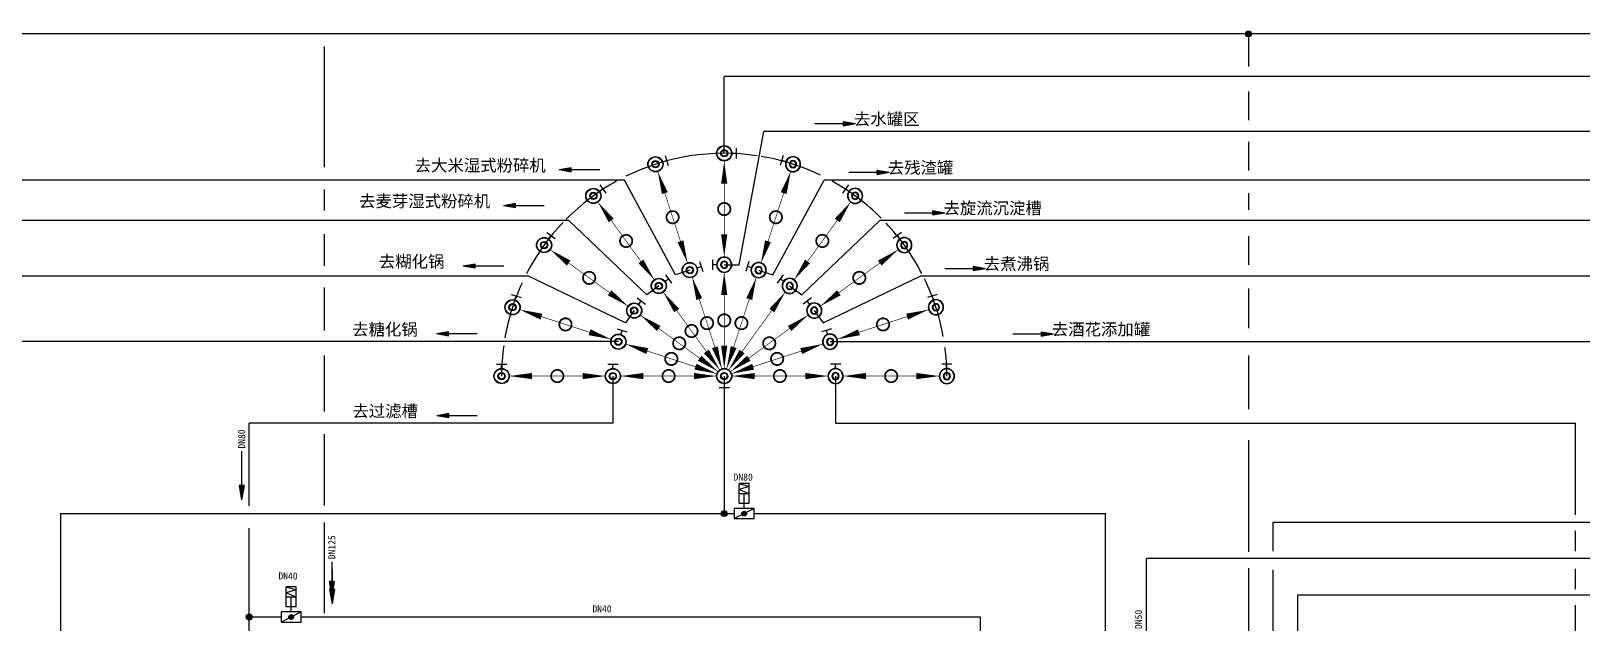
# Model space of a CAD drawing. Header units: millimetres. Extents: x 702 to 1891, y -286 to 555.
# Drawn here: x 1171.5 to 1422.9, y 281.5 to 377.4 of the extents above; entities that cross this region are included whole.
import ezdxf
from ezdxf.enums import TextEntityAlignment as Align

# ---------------------------------------------------------------- set-up
doc = ezdxf.new("R2010")
doc.units = ezdxf.units.MM
doc.header["$MEASUREMENT"] = 0
doc.linetypes.add('1', pattern=[0])
doc.linetypes.add('GESTRICHELT', pattern=[0.75, 0.5, -0.25])
doc.layers.get('0').update_dxf_attribs({"linetype": 'CONTINUOUS'})
for name, color, linetype in [('CIP', 24, 'CONTINUOUS'), ('PRODUKT', 3, 'CONTINUOUS'), ('SYMBOLE', 3, 'CONTINUOUS'), ('TEXT', 7, 'CONTINUOUS')]:
    doc.layers.add(name, color=color, linetype=linetype)

# ---------------------------------------------------------------- blocks, each defined once
blk = doc.blocks.new('P')
at = {"color": 3, "linetype": 'Continuous'}
for p, q in [((0, 2.2), (12.5, 0)), ((0, -2.2), (0, 2.2)), ((0, 1.7), (9.8, 0)), ((0, 1.3), (7.1, 0)), ((0, 0.8), (4.4, 0)), ((0, 0.3), (1.7, 0)), ((0, 0), (12.5, 0)), ((0, -2.2), (12.5, 0)), ((0, -0.3), (1.7, 0)), ((0, -0.8), (4.4, 0)), ((0, -1.3), (7.1, 0)), ((0, -1.7), (9.8, 0))]:
    blk.add_line(p, q, dxfattribs=at)
blk = doc.blocks.new('A$C41CB2FE5')
at = {"layer": 'SYMBOLE'}
for p, q in [((-1.14, 2.07), (0, 2.07)), ((0, 3.46), (0, 0.68))]:
    blk.add_line(p, q, dxfattribs=at)
for radius in [2.07, 1.98, 0.98, 0.814]:
    blk.add_circle((-3.21, 2.07), radius, dxfattribs=at)

msp = doc.modelspace()

# ---------------------------------------------------------------- hatches: boundary and pattern name
at = {"layer": 'TEXT'}
for points in [[(1369.4, 376.96, 1), (1368.45, 376.96, 1)], [(1284.4, 299.22, 1), (1283.45, 299.22, 1)], [(1207.38, 282.46, 1), (1206.42, 282.46, 1)]]:
    msp.add_hatch(color=256, dxfattribs=at).paths.add_polyline_path(points)

# ---------------------------------------------------------------- linework, layer by layer
at = {"color": 163}
for p, q in [((1573.5, 376.96), (841.64, 376.96)), ((1368.92, 376.96), (1368.92, 371.68)), ((1368.92, 367.61), (1368.92, 362.97)), ((1368.92, 359.49), (1368.92, 354.84)), ((1368.92, 351.16), (1368.92, 348.45)), ((1368.92, 344.19), (1368.92, 339.55)), ((1368.92, 335.68), (1368.92, 329.29)), ((1368.92, 324.84), (1368.92, 316.13)), ((1368.92, 311.1), (1368.92, 294.01)), ((1368.92, 303.03), (1368.92, 293)), ((1368.92, 290.36), (1368.92, 270))]:
    msp.add_line(p, q, dxfattribs=at)
at = {"color": 4}
for p, q in [((1219.08, 355.36), (1219.08, 374.92)), ((1414.09, 370.04), (1283.92, 370.04)), ((1283.92, 357.61), (1283.92, 370.04)), ((1573.5, 370.04), (1414.09, 370.04)), ((1267.74, 353.28), (850.47, 353.28)), ((1276.04, 337.93), (1267.74, 353.28)), ((1219.08, 348.36), (1219.08, 351.74)), ((1258.71, 346.72), (939.56, 346.72)), ((1219.08, 339.36), (1219.08, 344.5)), ((1271.36, 334.69), (1258.71, 346.72)), ((1278.35, 338.67), (1276.04, 337.93)), ((1219.08, 328.91), (1219.08, 335.88)), ((1273.31, 336.11), (1271.36, 334.69)), ((1219.08, 315.75), (1219.08, 324.84)), ((1219.08, 300.54), (1219.08, 312.07)), ((1219.08, 283.06), (1219.08, 297.8))]:
    msp.add_line(p, q, dxfattribs=at)
for p, q in [((1298.62, 362.42), (1303.25, 362.42)), ((1263.75, 354.92), (1259.12, 354.92)), ((1304.11, 354.54), (1308.74, 354.54)), ((1254.73, 349.11), (1250.1, 349.11)), ((1313.13, 347.99), (1317.76, 347.99)), ((1248.17, 339.33), (1243.54, 339.33)), ((1319.69, 338.96), (1324.32, 338.96)), ((1243.86, 328.33), (1239.23, 328.33)), ((1330.72, 328.34), (1335.35, 328.34)), ((1243.88, 315.09), (1239.25, 315.09)), ((1205.66, 309.34), (1205.66, 303.79)), ((1220.27, 291.41), (1220.27, 285.85)), ((1220.33, 290.17), (1220.33, 284.61))]:
    msp.add_line(p, q)
at = {"color": 3, "linetype": '1'}
for p, q in [((1286.33, 300.85), (1286.33, 304.12)), ((1286.33, 304.12), (1287.97, 303.63)), ((1287.97, 304.12), (1286.33, 304.12)), ((1287.97, 303.63), (1286.33, 303.14)), ((1286.33, 303.14), (1287.97, 302.49)), ((1286.33, 302.49), (1287.97, 302.49)), ((1287.15, 300.85), (1287.15, 302.49)), ((1287.97, 300.85), (1287.97, 304.12)), ((1288.79, 300.03), (1285.51, 298.4)), ((1285.51, 300.03), (1285.51, 298.4)), ((1288.79, 300.03), (1285.51, 300.03)), ((1287.97, 300.85), (1286.33, 300.85)), ((1286.78, 299.21), (1286.79, 299.24)), ((1286.78, 299.2), (1286.78, 299.21)), ((1286.79, 299.16), (1286.78, 299.2)), ((1286.79, 299.28), (1286.8, 299.32)), ((1286.79, 299.24), (1286.79, 299.28)), ((1287.21, 298.84), (1286.79, 299.27)), ((1286.79, 299.26), (1287.52, 299.26)), ((1287.17, 298.84), (1286.79, 299.23)), ((1287.13, 298.84), (1286.79, 299.18)), ((1286.79, 299.12), (1286.79, 299.16)), ((1287.07, 298.85), (1286.79, 299.12)), ((1286.8, 299.09), (1286.79, 299.12)), ((1286.8, 299.32), (1286.81, 299.35)), ((1287.25, 298.85), (1286.8, 299.31)), ((1286.81, 299.35), (1286.83, 299.39)), ((1287.29, 298.86), (1286.81, 299.34)), ((1287.32, 298.88), (1286.82, 299.37)), ((1286.83, 299.39), (1286.85, 299.42)), ((1287.35, 298.89), (1286.84, 299.4)), ((1286.85, 299.42), (1286.87, 299.45)), ((1287.38, 298.91), (1286.86, 299.43)), ((1286.87, 299.45), (1286.9, 299.47)), ((1286.87, 299.44), (1287.6, 299.44)), ((1287.4, 298.93), (1286.88, 299.45)), ((1286.9, 299.47), (1286.93, 299.5)), ((1287.42, 298.96), (1286.9, 299.48)), ((1286.93, 299.5), (1286.96, 299.52)), ((1287.45, 298.98), (1286.93, 299.5)), ((1286.96, 299.52), (1286.99, 299.54)), ((1287.47, 299.01), (1286.96, 299.52)), ((1286.99, 299.54), (1287.02, 299.55)), ((1287.48, 299.04), (1286.99, 299.53)), ((1287.02, 299.55), (1287.06, 299.56)), ((1287.5, 299.07), (1287.02, 299.55)), ((1287.51, 299.1), (1287.05, 299.56)), ((1287.06, 299.56), (1287.1, 299.57)), ((1287.52, 299.14), (1287.09, 299.57)), ((1287.1, 299.57), (1287.13, 299.57)), ((1287.13, 299.57), (1287.17, 299.58)), ((1287.52, 299.18), (1287.13, 299.57)), ((1287.15, 300.03), (1287.15, 300.85)), ((1287.17, 299.58), (1287.21, 299.57)), ((1287.52, 299.23), (1287.18, 299.57)), ((1287.21, 299.57), (1287.24, 299.56)), ((1287.51, 299.28), (1287.23, 299.57)), ((1287.24, 299.56), (1287.28, 299.55)), ((1287.28, 299.55), (1287.31, 299.54)), ((1287.49, 299.35), (1287.3, 299.55)), ((1287.31, 299.54), (1287.35, 299.52)), ((1287.35, 299.52), (1287.38, 299.5)), ((1287.38, 299.5), (1287.41, 299.48)), ((1287.41, 299.48), (1287.43, 299.45)), ((1287.43, 299.45), (1287.45, 299.42)), ((1287.45, 299.42), (1287.47, 299.39)), ((1287.47, 299.39), (1287.49, 299.36)), ((1287.49, 299.36), (1287.5, 299.32)), ((1287.5, 299.32), (1287.51, 299.28)), ((1287.51, 299.28), (1287.52, 299.25)), ((1287.52, 299.14), (1287.51, 299.1)), ((1287.52, 299.25), (1287.52, 299.21)), ((1287.52, 299.21), (1287.52, 299.17)), ((1287.52, 299.17), (1287.52, 299.14)), ((1288.79, 298.4), (1288.79, 300.03)), ((1285.51, 298.4), (1288.79, 298.4)), ((1286.82, 299.05), (1286.8, 299.09)), ((1287, 298.87), (1286.82, 299.06)), ((1286.83, 299.02), (1286.82, 299.05)), ((1286.85, 298.99), (1286.83, 299.02)), ((1286.88, 298.96), (1286.85, 298.99)), ((1286.9, 298.93), (1286.88, 298.96)), ((1286.93, 298.91), (1286.9, 298.93)), ((1286.96, 298.89), (1286.93, 298.91)), ((1287, 298.87), (1286.96, 298.89)), ((1287.03, 298.86), (1287, 298.87)), ((1287.07, 298.85), (1287.03, 298.86)), ((1287.1, 298.84), (1287.07, 298.85)), ((1287.14, 298.84), (1287.1, 298.84)), ((1287.18, 298.84), (1287.14, 298.84)), ((1287.21, 298.84), (1287.18, 298.84)), ((1287.25, 298.85), (1287.21, 298.84)), ((1287.29, 298.86), (1287.25, 298.85)), ((1287.32, 298.88), (1287.29, 298.86)), ((1287.35, 298.9), (1287.32, 298.88)), ((1287.38, 298.92), (1287.35, 298.9)), ((1287.41, 298.94), (1287.38, 298.92)), ((1287.44, 298.97), (1287.41, 298.94)), ((1287.46, 299), (1287.44, 298.97)), ((1287.48, 299.03), (1287.46, 299)), ((1287.49, 299.06), (1287.48, 299.03)), ((1287.51, 299.1), (1287.49, 299.06)), ((1212.88, 284.1), (1212.88, 287.37)), ((1212.88, 287.37), (1214.52, 286.88)), ((1214.52, 287.37), (1212.88, 287.37)), ((1214.52, 286.88), (1212.88, 286.39)), ((1214.52, 284.1), (1214.52, 287.37)), ((1212.88, 286.39), (1214.52, 285.73)), ((1212.88, 285.73), (1214.52, 285.73)), ((1214.52, 284.1), (1212.88, 284.1)), ((1213.7, 284.1), (1213.7, 285.73)), ((1213.7, 283.28), (1213.7, 284.1)), ((1215.34, 283.28), (1212.07, 281.64)), ((1212.07, 283.28), (1212.07, 281.64)), ((1215.34, 283.28), (1212.07, 283.28)), ((1212.07, 281.64), (1215.34, 281.64)), ((1213.34, 282.53), (1213.35, 282.56)), ((1213.34, 282.49), (1213.34, 282.53)), ((1213.77, 282.09), (1213.34, 282.51)), ((1213.34, 282.51), (1214.07, 282.51)), ((1213.34, 282.45), (1213.34, 282.49)), ((1213.72, 282.08), (1213.34, 282.47)), ((1213.34, 282.45), (1213.34, 282.45)), ((1213.34, 282.41), (1213.34, 282.45)), ((1213.68, 282.09), (1213.34, 282.43)), ((1213.34, 282.37), (1213.34, 282.41)), ((1213.62, 282.09), (1213.34, 282.37)), ((1213.35, 282.34), (1213.34, 282.37)), ((1213.35, 282.56), (1213.37, 282.6)), ((1213.8, 282.1), (1213.35, 282.55)), ((1213.37, 282.3), (1213.35, 282.34)), ((1213.84, 282.11), (1213.36, 282.59)), ((1213.37, 282.6), (1213.38, 282.63)), ((1213.87, 282.12), (1213.37, 282.62)), ((1213.55, 282.12), (1213.37, 282.3)), ((1213.39, 282.27), (1213.37, 282.3)), ((1213.38, 282.63), (1213.4, 282.66)), ((1213.9, 282.14), (1213.39, 282.65)), ((1213.41, 282.24), (1213.39, 282.27)), ((1213.4, 282.66), (1213.42, 282.69)), ((1213.93, 282.16), (1213.41, 282.68)), ((1213.43, 282.21), (1213.41, 282.24)), ((1213.42, 282.69), (1213.45, 282.72)), ((1213.42, 282.69), (1214.15, 282.69)), ((1213.95, 282.18), (1213.43, 282.7)), ((1213.46, 282.18), (1213.43, 282.21)), ((1213.45, 282.72), (1213.48, 282.74)), ((1213.98, 282.2), (1213.45, 282.72)), ((1213.48, 282.16), (1213.46, 282.18)), ((1213.48, 282.74), (1213.51, 282.77)), ((1214, 282.23), (1213.48, 282.75)), ((1213.51, 282.14), (1213.48, 282.16)), ((1213.51, 282.77), (1213.54, 282.78)), ((1214.02, 282.26), (1213.51, 282.76)), ((1213.55, 282.12), (1213.51, 282.14)), ((1213.54, 282.78), (1213.58, 282.8)), ((1214.03, 282.28), (1213.54, 282.78)), ((1213.58, 282.11), (1213.55, 282.12)), ((1214.05, 282.32), (1213.57, 282.8)), ((1213.58, 282.8), (1213.61, 282.81)), ((1213.62, 282.09), (1213.58, 282.11)), ((1214.06, 282.35), (1213.6, 282.81)), ((1213.61, 282.81), (1213.65, 282.82)), ((1213.65, 282.09), (1213.62, 282.09)), ((1214.07, 282.39), (1213.64, 282.82)), ((1213.65, 282.82), (1213.68, 282.82)), ((1213.69, 282.08), (1213.65, 282.09)), ((1213.68, 282.82), (1213.72, 282.82)), ((1214.07, 282.43), (1213.68, 282.82)), ((1213.73, 282.09), (1213.69, 282.08)), ((1213.72, 282.82), (1213.76, 282.82)), ((1214.07, 282.48), (1213.73, 282.82)), ((1213.77, 282.09), (1213.73, 282.09)), ((1213.76, 282.82), (1213.8, 282.81)), ((1213.8, 282.1), (1213.77, 282.09)), ((1214.07, 282.53), (1213.78, 282.81)), ((1213.8, 282.81), (1213.83, 282.8)), ((1213.84, 282.11), (1213.8, 282.1)), ((1213.83, 282.8), (1213.87, 282.79)), ((1213.87, 282.12), (1213.84, 282.11)), ((1214.04, 282.6), (1213.85, 282.79)), ((1213.87, 282.79), (1213.9, 282.77)), ((1213.9, 282.14), (1213.87, 282.12)), ((1213.9, 282.77), (1213.93, 282.75)), ((1213.93, 282.16), (1213.9, 282.14)), ((1213.93, 282.75), (1213.96, 282.72)), ((1213.96, 282.19), (1213.93, 282.16)), ((1213.96, 282.72), (1213.98, 282.7)), ((1213.99, 282.22), (1213.96, 282.19)), ((1213.98, 282.7), (1214.01, 282.67)), ((1214.01, 282.25), (1213.99, 282.22)), ((1214.01, 282.67), (1214.03, 282.64)), ((1214.03, 282.28), (1214.01, 282.25)), ((1214.03, 282.64), (1214.04, 282.6)), ((1214.05, 282.31), (1214.03, 282.28)), ((1214.04, 282.6), (1214.06, 282.57)), ((1214.06, 282.35), (1214.05, 282.31)), ((1214.06, 282.57), (1214.07, 282.53)), ((1214.07, 282.38), (1214.06, 282.35)), ((1214.07, 282.53), (1214.07, 282.49)), ((1214.07, 282.49), (1214.07, 282.46)), ((1214.07, 282.46), (1214.07, 282.42)), ((1214.07, 282.42), (1214.07, 282.38)), ((1215.34, 281.64), (1215.34, 283.28))]:
    msp.add_line(p, q, dxfattribs=at)
at = {"color": 42}
for p in [(1288.79, 299.22), (1345.74, 210.45)]:
    msp.add_line(p, (1345.74, 299.22), dxfattribs=at)
at = {"color": 146}
for p, q in [((1573.5, 297.77), (1372.86, 297.77)), ((1372.86, 297.77), (1372.86, 293.56)), ((1372.86, 297.77), (1372.86, 293.12)), ((1372.86, 290.11), (1372.86, 270))]:
    msp.add_line(p, q, dxfattribs=at)
at = {"color": 7}
for p, q in [((1376.86, 285.98), (1376.86, 270)), ((1534.05, 285.98), (1376.86, 285.98))]:
    msp.add_line(p, q, dxfattribs=at)
at = {"color": 3, "linetype": '1'}
for points in [[(1273.15, 354.66, 0, 1, 0), (1274.29, 351.16, 1, 1, 0)], [(1283.92, 356.37, 0, 1, 0), (1283.92, 352.69, 1, 1, 0)], [(1294.7, 354.66, 0, 1, 0), (1293.56, 351.16, 1, 1, 0)], [(1263.43, 349.71, 0, 1, 0), (1265.6, 346.73, 1, 1, 0)], [(1304.41, 349.71, 0, 1, 0), (1302.25, 346.73, 1, 1, 0)], [(1283.92, 340.8, 0, 1, 0), (1283.92, 344.48, 1, 1, 0)], [(1255.72, 342, 0, 1, 0), (1258.7, 339.83, 1, 1, 0)], [(1277.96, 339.85, 0, 1, 0), (1276.83, 343.35, 1, 1, 0)], [(1289.89, 339.85, 0, 1, 0), (1291.02, 343.35, 1, 1, 0)], [(1312.13, 342, 0, 1, 0), (1309.15, 339.83, 1, 1, 0)], [(1272.59, 337.11, 0, 1, 0), (1270.42, 340.09, 1, 1, 0)], [(1295.26, 337.11, 0, 1, 0), (1297.43, 340.09, 1, 1, 0)], [(1278.73, 337.5, 0, 1, 0), (1279.87, 333.99, 1, 1, 0)], [(1283.92, 338.32, 0, 1, 0), (1283.92, 334.64, 1, 1, 0)], [(1289.12, 337.5, 0, 1, 0), (1287.98, 333.99, 1, 1, 0)], [(1268.32, 332.85, 0, 1, 0), (1265.34, 335.01, 1, 1, 0)], [(1274.04, 335.11, 0, 1, 0), (1276.21, 332.13, 1, 1, 0)], [(1293.8, 335.11, 0, 1, 0), (1291.64, 332.13, 1, 1, 0)], [(1299.53, 332.85, 0, 1, 0), (1302.51, 335.01, 1, 1, 0)], [(1250.77, 332.28, 0, 1, 0), (1254.27, 331.14, 1, 1, 0)], [(1270.32, 331.39, 0, 1, 0), (1273.3, 329.22, 1, 1, 0)], [(1297.52, 331.39, 0, 1, 0), (1294.54, 329.22, 1, 1, 0)], [(1317.08, 332.28, 0, 1, 0), (1313.58, 331.14, 1, 1, 0)], [(1265.58, 327.47, 0, 1, 0), (1262.08, 328.61, 1, 1, 0)], [(1267.94, 326.7, 0, 1, 0), (1271.44, 325.56, 1, 1, 0)], [(1283.92, 322.75, 0, 1, 0), (1283.92, 326.43, 1, 1, 0)], [(1299.91, 326.7, 0, 1, 0), (1296.41, 325.56, 1, 1, 0)], [(1302.27, 327.47, 0, 1, 0), (1305.77, 328.61, 1, 1, 0)], [(1282.92, 322.24, 0, 1, 0), (1279.94, 324.4, 1, 1, 0)], [(1283.2, 322.51, 0, 1, 0), (1281.03, 325.49, 1, 1, 0)], [(1283.54, 322.69, 0, 1, 0), (1282.4, 326.19, 1, 1, 0)], [(1284.31, 322.69, 0, 1, 0), (1285.45, 326.19, 1, 1, 0)], [(1284.65, 322.51, 0, 1, 0), (1286.82, 325.49, 1, 1, 0)], [(1284.93, 322.24, 0, 1, 0), (1287.91, 324.4, 1, 1, 0)], [(1249.06, 321.51, 0, 1, 0), (1252.75, 321.51, 1, 1, 0)], [(1264.63, 321.51, 0, 1, 0), (1260.95, 321.51, 1, 1, 0)], [(1267.11, 321.51, 0, 1, 0), (1270.8, 321.51, 1, 1, 0)], [(1282.68, 321.51, 0, 1, 0), (1279, 321.51, 1, 1, 0)], [(1282.75, 321.89, 0, 1, 0), (1279.24, 323.03, 1, 1, 0)], [(1285.1, 321.89, 0, 1, 0), (1288.61, 323.03, 1, 1, 0)], [(1285.16, 321.51, 0, 1, 0), (1288.85, 321.51, 1, 1, 0)], [(1300.73, 321.51, 0, 1, 0), (1297.05, 321.51, 1, 1, 0)], [(1303.21, 321.51, 0, 1, 0), (1306.9, 321.51, 1, 1, 0)], [(1318.78, 321.51, 0, 1, 0), (1315.1, 321.51, 1, 1, 0)]]:
    msp.add_lwpolyline(points, format="xyseb", dxfattribs=at)
at = {"color": 6, "linetype": 'GESTRICHELT', "ltscale": 5, "const_width": 0.1}
for points in [[(1277.96, 339.85), (1273.15, 354.66)], [(1283.92, 340.8), (1283.92, 356.37)], [(1289.89, 339.85), (1294.7, 354.66)], [(1272.59, 337.11), (1263.43, 349.71)], [(1295.26, 337.11), (1304.41, 349.71)], [(1268.32, 332.85), (1255.72, 342)], [(1299.53, 332.85), (1312.13, 342)], [(1283.54, 322.69), (1278.73, 337.5)], [(1283.92, 322.75), (1283.92, 338.32)], [(1284.31, 322.69), (1289.12, 337.5)], [(1283.2, 322.51), (1274.04, 335.11)], [(1284.65, 322.51), (1293.8, 335.11)], [(1265.58, 327.47), (1250.77, 332.28)], [(1302.27, 327.47), (1317.08, 332.28)], [(1282.92, 322.24), (1270.32, 331.39)], [(1284.93, 322.24), (1297.52, 331.39)], [(1282.75, 321.89), (1267.94, 326.7)], [(1285.1, 321.89), (1299.91, 326.7)], [(1264.63, 321.51), (1249.06, 321.51)], [(1282.68, 321.51), (1267.11, 321.51)], [(1285.16, 321.51), (1300.73, 321.51)], [(1303.21, 321.51), (1318.78, 321.51)]]:
    msp.add_lwpolyline(points, dxfattribs=at)
at = {"const_width": 2}
for points in [[(1284.07, 348.58, -1), (1283.78, 348.58, -1), (1284.07, 348.58, -1)], [(1275.69, 347.3, -1), (1275.42, 347.21, -1), (1275.69, 347.3, -1)], [(1292.16, 347.3, 1), (1292.43, 347.21, 1), (1292.16, 347.3, 1)], [(1268.13, 343.49, -1), (1267.9, 343.33, -1), (1268.13, 343.49, -1)], [(1299.72, 343.49, 1), (1299.95, 343.33, 1), (1299.72, 343.49, 1)], [(1262.1, 337.54, -1), (1261.94, 337.31, -1), (1262.1, 337.54, -1)], [(1305.74, 337.54, 1), (1305.91, 337.31, 1), (1305.74, 337.54, 1)], [(1258.22, 330.01, -1), (1258.13, 329.74, -1), (1258.22, 330.01, -1)], [(1278.73, 328.89, -1), (1278.5, 328.73, -1), (1278.73, 328.89, -1)], [(1281.27, 330.13, -1), (1281, 330.05, -1), (1281.27, 330.13, -1)], [(1284.07, 330.53, -1), (1283.78, 330.53, -1), (1284.07, 330.53, -1)], [(1286.58, 330.13, 1), (1286.85, 330.05, 1), (1286.58, 330.13, 1)], [(1309.63, 330.01, 1), (1309.72, 329.74, 1), (1309.63, 330.01, 1)], [(1276.71, 326.93, -1), (1276.54, 326.7, -1), (1276.71, 326.93, -1)], [(1291.14, 326.93, 1), (1291.31, 326.7, 1), (1291.14, 326.93, 1)], [(1275.39, 324.43, -1), (1275.3, 324.16, -1), (1275.39, 324.43, -1)], [(1292.46, 324.43, 1), (1292.55, 324.16, 1), (1292.46, 324.43, 1)], [(1256.85, 321.65, -1), (1256.85, 321.37, -1), (1256.85, 321.65, -1)], [(1274.9, 321.65, -1), (1274.9, 321.37, -1), (1274.9, 321.65, -1)], [(1292.95, 321.65, 1), (1292.95, 321.37, 1), (1292.95, 321.65, 1)], [(1311, 321.65, 1), (1311, 321.37, 1), (1311, 321.65, 1)]]:
    msp.add_lwpolyline(points, format="xyb", dxfattribs=at)
at = {"color": 4}
for start, end in [(81.4535, 116.2596), (64.3805, 80.4641), (118.9434, 135.2342), (45.1072, 60.9644), (136.3629, 152.6961), (27.4211, 43.3775), (10.196, 25.9259), (155.2231, 170.1003), (172.1342, 180), (360, 7.3539)]:
    msp.add_arc((1283.92, 321.51), 36.1, start, end, dxfattribs=at)
at = {"layer": 'CIP'}
for p, q in [((1286.35, 339.56), (1290.32, 361.16)), ((1800.64, 361.16), (1290.32, 361.16)), ((1291.81, 337.93), (1300.11, 353.28)), ((1726.58, 353.28), (1300.11, 353.28)), ((1296.49, 334.69), (1309.14, 346.72)), ((1638.32, 346.72), (1309.14, 346.72)), ((1283.92, 339.56), (1286.35, 339.56)), ((1252.16, 337.69), (993.84, 337.69)), ((1267.9, 330.16), (1252.16, 337.69)), ((1289.5, 338.67), (1291.81, 337.93)), ((1299.95, 330.16), (1315.69, 337.69)), ((1566.48, 337.69), (1315.69, 337.69)), ((1294.53, 336.11), (1296.49, 334.69)), ((1269.32, 332.12), (1267.9, 330.16)), ((1298.53, 332.12), (1299.95, 330.16)), ((1266.76, 327.09), (1130.78, 327.09)), ((1301.09, 327.09), (1441.57, 327.09)), ((1265.87, 321.51), (1265.87, 313.9)), ((1283.92, 321.51), (1283.92, 299.22)), ((1301.97, 321.51), (1301.97, 313.9)), ((1206.9, 300.49), (1206.9, 313.9)), ((1265.87, 313.9), (1206.9, 313.9)), ((1301.97, 313.9), (1421.97, 313.9)), ((1421.97, 299.03), (1421.97, 313.9)), ((1176.31, 299.22), (1267.86, 299.22)), ((1176.31, 299.22), (1176.31, 179.41)), ((1246.48, 299.22), (1285.51, 299.22)), ((1206.9, 266.96), (1206.9, 296.84)), ((1421.97, 293.14), (1421.97, 296.4)), ((1421.97, 286.99), (1421.97, 290.25)), ((1421.97, 234.76), (1421.97, 284.36)), ((1212.07, 282.46), (1206.9, 282.46)), ((1325.47, 282.46), (1215.34, 282.46)), ((1325.47, 249.32), (1325.47, 282.46))]:
    msp.add_line(p, q, dxfattribs=at)
at = {"layer": 'PRODUKT'}
for p in [(1573.5, 291.93), (1352.39, 265.58)]:
    msp.add_line(p, (1352.39, 291.93), dxfattribs=at)
at = {"layer": 'TEXT'}
for centre in [(1368.92, 376.96), (1283.92, 299.22), (1206.9, 282.46)]:
    msp.add_circle(centre, 0.475, dxfattribs=at)

# ---------------------------------------------------------------- block references
for name, p, xscale, yscale, zscale in [('P', (1303.25, 362.42), 0.1557680357374583, 0.1557680357376243, 0.1557680357376), ('A$C41CB2FE5', (1285.85, 356.37), 0.6000000000000227, 0.6000000000000227, 0.6), ('P', (1259.12, 354.92), -0.1557680357374583, 0.1557680357376243, 0.1557680357376), ('P', (1308.74, 354.54), 0.1557680357374583, 0.1557680357376243, 0.1557680357376), ('P', (1250.1, 349.11), -0.1557680357374583, 0.1557680357376243, 0.1557680357376), ('P', (1317.76, 347.99), 0.1557680357374583, 0.1557680357376243, 0.1557680357376), ('P', (1243.54, 339.33), -0.1557680357374583, 0.1557680357376243, 0.1557680357376), ('A$C41CB2FE5', (1282, 338.32), -0.6000000000000227, 0.6000000000000227, 0.6), ('P', (1324.32, 338.96), 0.1557680357374583, 0.1557680357376243, 0.1557680357376), ('P', (1239.23, 328.33), -0.1557680357374583, 0.1557680357376243, 0.1557680357376), ('P', (1335.35, 328.34), 0.1557680357374583, 0.1557680357376243, 0.1557680357376), ('P', (1239.25, 315.09), -0.1557680357374583, 0.1557680357376243, 0.1557680357376)]:
    msp.add_blockref(name, p, dxfattribs=dict(xscale=xscale, yscale=yscale, zscale=zscale))
for name, p, xscale, yscale, zscale, rotation in [('A$C41CB2FE5', (1274.98, 355.26), 0.6000000000000227, 0.6000000000000227, 0.6, 18.00000000000001), ('A$C41CB2FE5', (1292.86, 355.26), -0.6000000000000227, 0.6000000000000227, 0.6, 342), ('A$C41CB2FE5', (1264.99, 350.84), 0.6000000000000227, 0.6000000000000227, 0.6, 36.00000000000001), ('A$C41CB2FE5', (1302.86, 350.84), -0.6000000000000227, 0.6000000000000227, 0.6, 324), ('A$C41CB2FE5', (1256.85, 343.56), 0.6000000000000227, 0.6000000000000227, 0.6, 54), ('A$C41CB2FE5', (1310.99, 343.56), -0.6000000000000227, 0.6000000000000227, 0.6, 306), ('A$C41CB2FE5', (1280.56, 338.09), 0.6000000000000227, 0.6000000000000227, 0.6, 18.00000000000001), ('A$C41CB2FE5', (1287.29, 338.09), -0.6000000000000227, 0.6000000000000227, 0.6, 342), ('A$C41CB2FE5', (1275.6, 336.24), 0.6000000000000227, 0.6000000000000227, 0.6, 36.00000000000001), ('A$C41CB2FE5', (1292.25, 336.24), -0.6000000000000227, 0.6000000000000227, 0.6, 324), ('A$C41CB2FE5', (1251.37, 334.11), 0.6000000000000227, 0.6000000000000227, 0.6, 72), ('A$C41CB2FE5', (1271.46, 332.95), 0.6000000000000227, 0.6000000000000227, 0.6, 54), ('A$C41CB2FE5', (1296.39, 332.95), -0.6000000000000227, 0.6000000000000227, 0.6, 306), ('A$C41CB2FE5', (1316.48, 334.11), -0.6000000000000227, 0.6000000000000227, 0.6, 288), ('A$C41CB2FE5', (1268.53, 328.53), 0.6000000000000227, 0.6000000000000227, 0.6, 72), ('A$C41CB2FE5', (1299.32, 328.53), -0.6000000000000227, 0.6000000000000227, 0.6, 288), ('A$C41CB2FE5', (1249.06, 323.43), 0.6000000000000227, 0.6000000000000227, 0.6, 90), ('A$C41CB2FE5', (1267.11, 323.43), 0.6000000000000227, 0.6000000000000227, 0.6, 90), ('A$C41CB2FE5', (1282.68, 319.58), 0.6000000000000227, 0.6000000000000227, 0.6, 270), ('A$C41CB2FE5', (1300.73, 323.43), -0.6000000000000227, 0.6000000000000227, 0.6, 270), ('A$C41CB2FE5', (1318.78, 323.43), -0.6000000000000227, 0.6000000000000227, 0.6, 270), ('P', (1205.66, 303.79), -0.1869216428851201, 0.1869216428851201, 0.1869216428851201, 89.99999999999999), ('P', (1220.27, 288.19), -0.1869216428851201, 0.1869216428851201, 0.1869216428851201, 89.99999999999999), ('P', (1220.33, 286.95), -0.1869216428851201, 0.1869216428851201, 0.1869216428851201, 89.99999999999999)]:
    msp.add_blockref(name, p, dxfattribs=dict(xscale=xscale, yscale=yscale, zscale=zscale, rotation=rotation))

# ---------------------------------------------------------------- texts
at = {"char_height": 1.9471, "width": 29.2065, "attachment_point": 1}
for s, insert in [('{\\f宋体|b0|i0|c134|p2;去水罐区}', (1304.96, 364.14)), ('{\\f宋体|b0|i0|c134|p2;去大米湿式粉碎机}', (1233.74, 356.63)), ('{\\f宋体|b0|i0|c134|p2;去残渣罐}', (1310.45, 356.26)), ('{\\f宋体|b0|i0|c134|p2;去麦芽湿式粉碎机}', (1224.72, 350.83)), ('{\\f宋体|b0|i0|c134|p2;去旋流沉淀槽}', (1319.48, 349.7)), ('{\\f宋体|b0|i0|c134|p2;去糊化锅}', (1227.92, 341.05)), ('{\\f宋体|b0|i0|c134|p2;去煮沸锅}', (1326.03, 340.68)), ('{\\f宋体|b0|i0|c134|p2;去糖化锅}', (1223.6, 330.04)), ('{\\f宋体|b0|i0|c134|p2;去酒花添加罐}', (1337.06, 330.06)), ('{\\f宋体|b0|i0|c134|p2;去过滤槽}', (1223.63, 316.81))]:
    msp.add_mtext(s, dxfattribs=dict(at, insert=insert))
at = {"layer": 'TEXT'}
for s, p in [('DN80', (1206.58, 309.75)), ('DN125', (1221.19, 291.81)), ('DN50', (1352.02, 280.51))]:
    msp.add_text(s, height=1.145, rotation=90, dxfattribs=at).set_placement(p, align=Align.BOTTOM_LEFT)
for s, p in [('DN80', (1285.44, 304.22)), ('DN40', (1211.63, 288.2)), ('DN40', (1262.54, 282.87))]:
    msp.add_text(s, height=1.145, dxfattribs=at).set_placement(p, align=Align.BOTTOM_LEFT)

doc.saveas('drawing.dxf')
